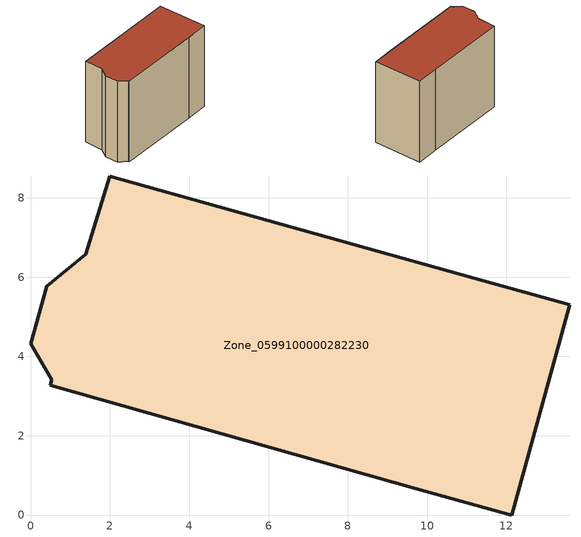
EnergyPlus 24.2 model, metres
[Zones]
Zone_0599100000282230
 floor ground (C_G): 0.53,3.41 0,4.32 0.4,5.77 1.39,6.58 2,8.55 11.19,5.97 13.6,5.31 12.14,0 9.73,0.66 0.49,3.27 z0
 wall outside (C_F): 0.49,3.27 9.73,0.66 12.14,0 13.6,5.31 11.19,5.97 2,8.55 1.39,6.58 0.4,5.77 0,4.32 0.53,3.41 0.49,3.27 z0:9.73
 roof outside (C_R): 0,4.32 0.53,3.41 0.49,3.27 9.73,0.66 12.14,0 13.6,5.31 11.19,5.97 2,8.55 1.39,6.58 0.4,5.77 z9.73
[BUILDING]
Pand.0599100000282230: North Axis=0; Terrain=City; Loads Convergence Tolerance Value=0.04; Temperature Convergence Tolerance Value=0.4; Solar Distribution=FullExterior; Maximum Number of Warmup Days=25; Minimum Number of Warmup Days=1
[Site:Location]
Rotterdam.The.Hague.AP_ZH_NLD Design_Conditions: Latitude=51.96; Longitude=4.45; Time Zone=1; Elevation=-4.5
[SITE:GROUNDTEMPERATURE:BUILDINGSURFACE]
18, 18, 18, 18, 18, 18, 18, 18, 18, 18, 18, 18
[MATERIAL] Thermal Absorptance=0.9; Solar Absorptance=0.7; Visible Absorptance=0.7
Name | Roughness | Thickness | Conductivity | Density | Specific Heat
G.TI.1946 | MediumSmooth | 0.15 | 1 | 540 | 1210
F.TI.1946 | Rough | 0.3 | 0.857143 | 1920 | 840
R.TI.1946 | MediumRough | 0.2 | 0.1 | 1500 | 1000
[CONSTRUCTION]
C_G: G.TI.1946
C_F: F.TI.1946
C_R: R.TI.1946
[ZONE]
Zone_0599100000282230: Type=1; Multiplier=1; Ceiling Height=Autocalculate; Volume=Autocalculate; Floor Area=autocalculate; Part of Total Floor Area=Yes
[ZONEINFILTRATION:DESIGNFLOWRATE]
Infil_Zone_0599100000282230: Zone or ZoneList or Space or SpaceList=Zone_0599100000282230; Schedule=AlwaysOn; Design Flow Rate Calculation Method=Flow/Area; Flow Rate per Floor Area=0.003; Constant Term Coefficient=1; Temperature Term Coefficient=0; Velocity Term Coefficient=0; Velocity Squared Term Coefficient=0
[HVACTEMPLATE:ZONE:IDEALLOADSAIRSYSTEM]
Zone_0599100000282230: Maximum Heating Supply Air Temperature=50; Minimum Cooling Supply Air Temperature=13; Maximum Heating Supply Air Humidity Ratio=0.0156; Minimum Cooling Supply Air Humidity Ratio=0.0077; Heating Limit=NoLimit; Cooling Limit=NoLimit; Dehumidification Control Type=ConstantSensibleHeatRatio; Cooling Sensible Heat Ratio=0.7; Dehumidification Setpoint=60; Humidification Control Type=None; Humidification Setpoint=30; Outdoor Air Method=None; Outdoor Air Flow Rate per Person=0.00944; Outdoor Air Flow Rate per Zone Floor Area=0; Outdoor Air Flow Rate per Zone=0; Demand Controlled Ventilation Type=None; Outdoor Air Economizer Type=NoEconomizer; Heat Recovery Type=None; Sensible Heat Recovery Effectiveness=0.7; Latent Heat Recovery Effectiveness=0.65
[ZONECONTROL:THERMOSTAT]
ThermostatControl_Zone_0599100000282230: Zone or ZoneList=Zone_0599100000282230; Control Type Schedule=DualSetpointControlType; Control 1=Thermostat_Zone_0599100000282230; Temperature Difference Between Cutout And Setpoint=0
[THERMOSTATSETPOINT:DUALSETPOINT]
Thermostat_Zone_0599100000282230: Heating Setpoint Temperature Schedule=HeatingSetpoint_Zone_0599100000282230; Cooling Setpoint Temperature Schedule=CoolingSetpoint_Zone_0599100000282230
[SCHEDULE:COMPACT]
HeatingSetpoint_Zone_0599100000282230: Through: 12/31, For: AllDays, Until: 24:00, 21
CoolingSetpoint_Zone_0599100000282230: Through: 12/31, For: AllDays, Until: 24:00, 24
DualSetpointControlType: Through: 12/31, For: AllDays, Until: 24:00, 4
AlwaysOn: Through: 12/31, For: AllDays, Until: 24:00, 1
